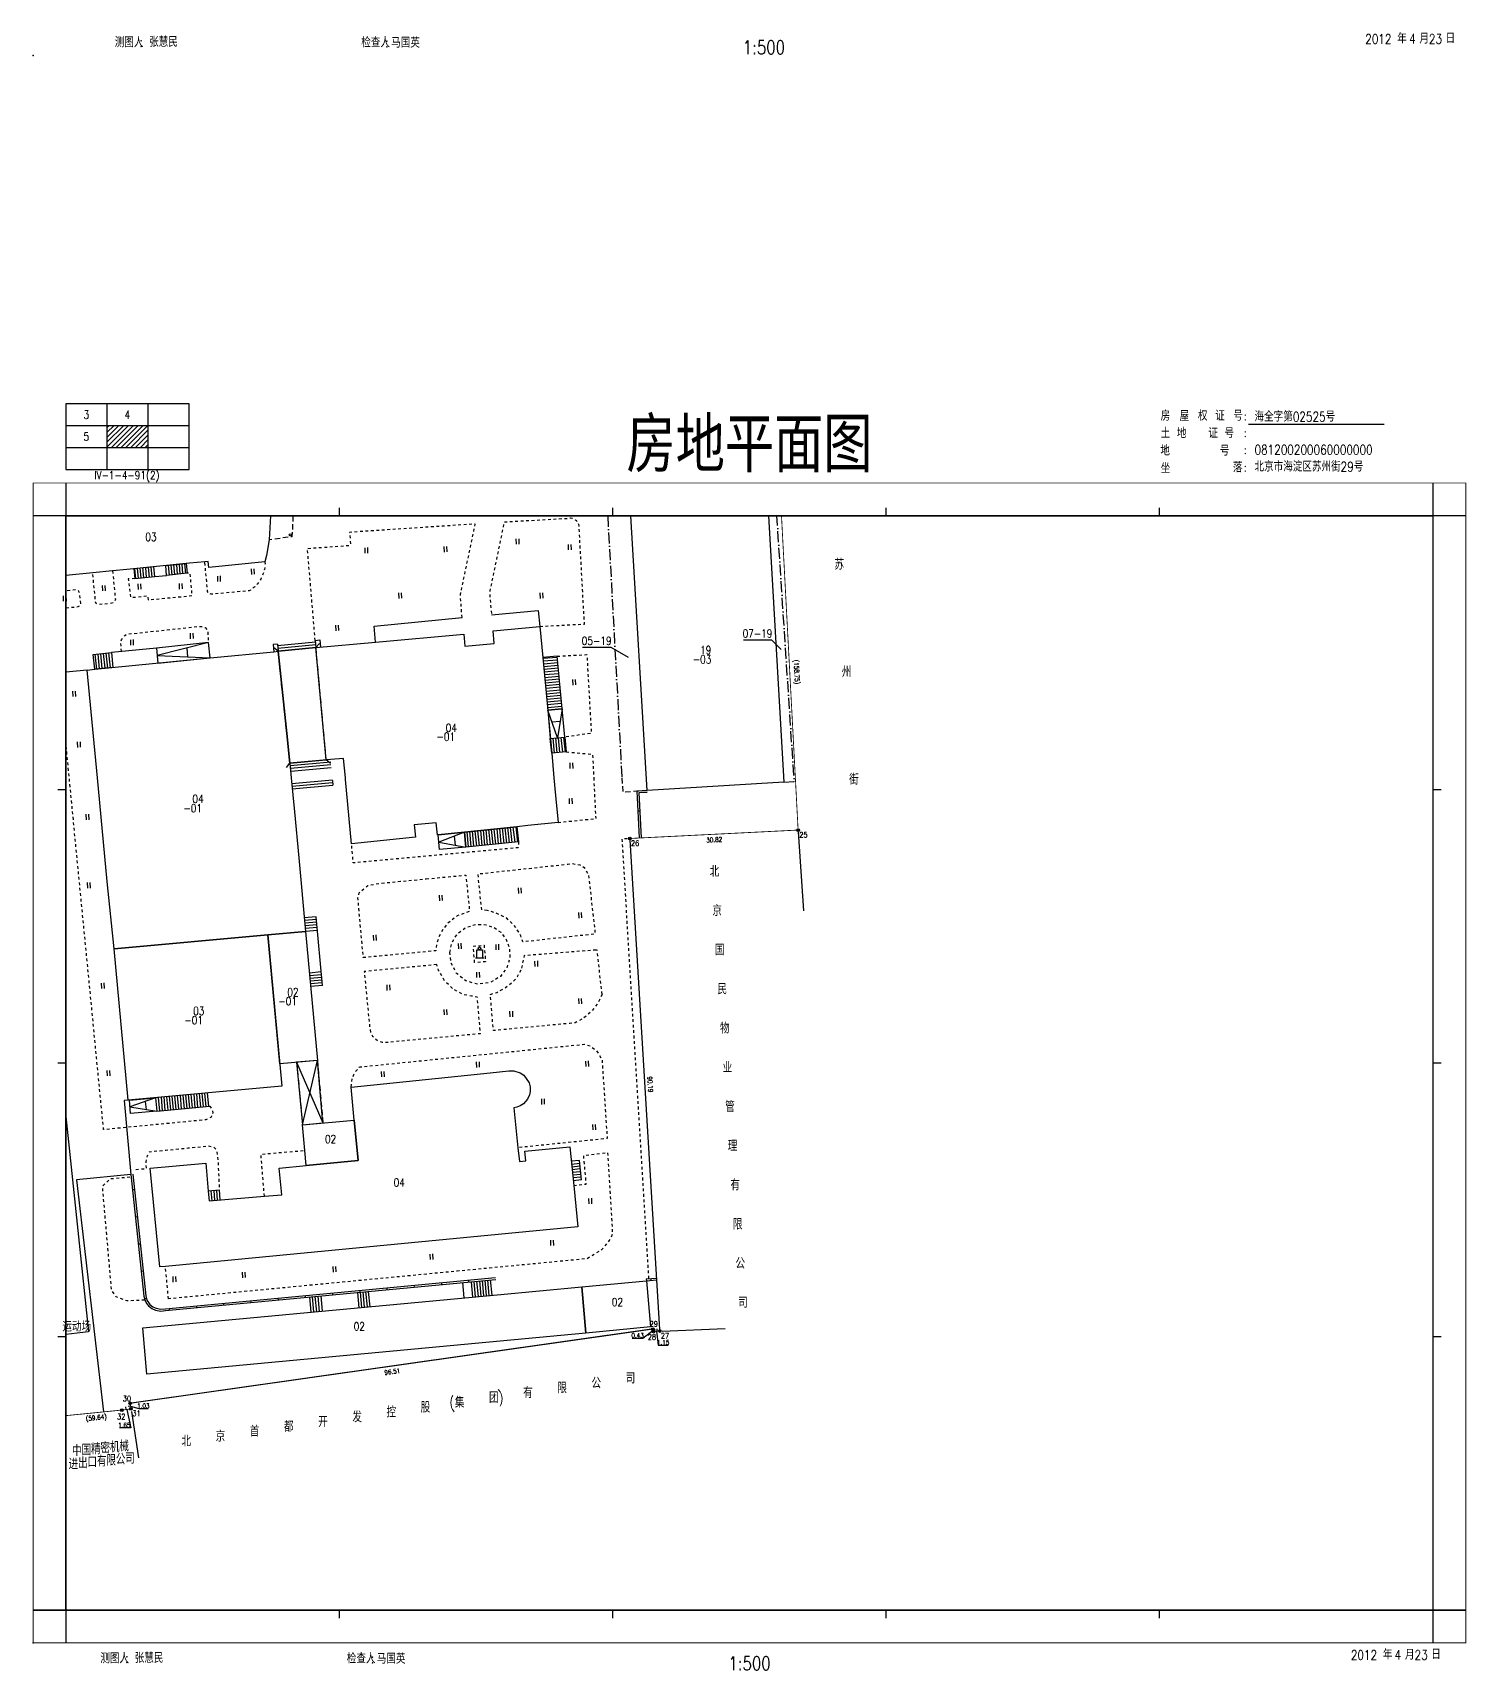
# Model space of a CAD drawing. Extents: x -9390 to -4743, y 24196 to 25839.
# Drawn here: x -7252 to -6727, y 24214 to 24812 of the extents above; entities that cross this region are included whole.
import ezdxf
from ezdxf.enums import TextEntityAlignment as Align

# ---------------------------------------------------------------- set-up
doc = ezdxf.new("R2010")
doc.units = 0
doc.header["$MEASUREMENT"] = 0
for name, pattern in [('X5', [3, 2, -1]), ('X6', [2, 1, -1]), ('X87', [7, 5, -2]), ('X94', [6, 4, -1, 0, -1])]:
    doc.linetypes.add(name, pattern=pattern)
doc.layers.get('0').update_dxf_attribs({"linetype": 'CONTINUOUS'})
for name, color, linetype in [('BOUND', 7, 'CONTINUOUS'), ('DLDW', 14, 'CONTINUOUS'), ('DLSS', 5, 'CONTINUOUS'), ('JMD', 6, 'CONTINUOUS'), ('JZD', 1, 'CONTINUOUS'), ('TK', 7, 'CONTINUOUS'), ('YZH', 2, 'CONTINUOUS'), ('ZBTZ', 5, 'CONTINUOUS'), ('飘楼', 20, 'CONTINUOUS')]:
    doc.layers.add(name, color=color, linetype=linetype)
doc.styles.add('1', font='romand.shx', dxfattribs={"width": 0.8, "bigfont": 'hzfs.shx'})
doc.styles.add('HZ', font='rs', dxfattribs={"width": 0.8, "bigfont": 'hztxt'})
doc.styles.add('KHZ', font='rd.shx', dxfattribs={"width": 0.8, "bigfont": 'khz.shx'})
doc.linetypes.add('X19', pattern='A,4.5,[145,symbolx.shx,S=1,R=0,X=0,Y=1],4.5,-0.5,[146,symbolx.shx,S=1,R=0,X=0,Y=0],-0.5', length=10)
doc.linetypes.add('X23', pattern='A,8,-1,[148,symbolx.shx,S=1,R=0,X=0,Y=0],-1', length=10)
doc.linetypes.add('X72', pattern='A,5,[150,symbolx.shx,S=1,R=0,X=0,Y=0],5', length=10)
doc.linetypes.add('X73', pattern='A,5,[150,symbolx.shx,S=1,R=0,X=0,Y=0.5],5', length=10)

# ---------------------------------------------------------------- blocks, each defined once
blk = doc.blocks.new('GC520')
for p, q in [((-0.56, -1), (-0.56, 1)), ((0.44, -1), (0.44, 1))]:
    blk.add_line(p, q)
blk = doc.blocks.new('GC107')
for p, q in [((-1.5, 0), (1.5, 0)), ((-1, 3), (1, 3)), ((-1, 0), (-1, 3)), ((1, 3), (1, 0))]:
    blk.add_line(p, q)
blk.add_circle((0, 3.5), 0.5)
blk = doc.blocks.new('A$C66C8112C')
at = {"linetype": 'CONTINUOUS'}
for p, q in [((12.15, 424.15), (12.15, 0.15)), ((12.15, 424.15), (12.15, 0.15)), ((512.15, 0.15), (512.15, 424.15)), ((512.15, 0.15), (512.15, 424.15)), ((524.15, 412.15), (0.15, 412.15)), ((524.15, 412.15), (0.15, 412.15)), ((524.15, 12.15), (0.15, 12.15)), ((0.15, 12.15), (524.15, 12.15)), ((0.15, 12.15), (524.15, 12.15))]:
    blk.add_line(p, q, dxfattribs=at)
at = {"linetype": 'CONTINUOUS', "const_width": 0.3, "flags": 128}
blk.add_lwpolyline([(0.15, 0.15), (524.15, 0.15), (524.15, 424.15), (0.15, 424.15)], close=True, dxfattribs=at)
at = {"linetype": 'CONTINUOUS', "flags": 128}
for points in [[(112.15, 412.15), (112.15, 415.15)], [(212.15, 412.15), (212.15, 415.15)], [(312.15, 412.15), (312.15, 415.15)], [(412.15, 412.15), (412.15, 415.15)], [(9.15, 312.15), (12.15, 312.15)], [(512.15, 312.15), (515.15, 312.15)], [(9.15, 212.15), (12.15, 212.15)], [(512.15, 212.15), (515.15, 212.15)], [(9.15, 112.15), (12.15, 112.15)], [(512.15, 112.15), (515.15, 112.15)], [(112.15, 9.15), (112.15, 12.15)], [(212.15, 9.15), (212.15, 12.15)], [(312.15, 9.15), (312.15, 12.15)], [(412.15, 9.15), (412.15, 12.15)]]:
    blk.add_lwpolyline(points, dxfattribs=at)

msp = doc.modelspace()

# ---------------------------------------------------------------- linework, layer by layer
at = {"linetype": 'CONTINUOUS', "flags": 128}
for points in [[(-7024.73, 24337.8), (-7023.81, 24338.05)], [(-7023.4, 24338.32), (-7023.34, 24337.47)], [(-7217.43, 24308.77), (-7217.54, 24309.74)], [(-7215.87, 24310.03), (-7216.68, 24309.93)]]:
    msp.add_lwpolyline(points, dxfattribs=at)
at = {"layer": 'BOUND', "linetype": 'CONTINUOUS', "flags": 128}
for points in [[(-7214.32, 24612.6), (-7206.98, 24613.33), (-7207.33, 24616.88), (-7214.67, 24616.15)], [(-7195.19, 24614.5), (-7202.64, 24613.76), (-7202.99, 24617.31), (-7195.49, 24618.05)], [(-7229.47, 24584.83), (-7222.86, 24585.5), (-7222.33, 24580.08), (-7228.89, 24579.43)], [(-7144.27, 24546.27), (-7148.04, 24587.34), (-7161.86, 24586), (-7157.54, 24545.05)], [(-7065.06, 24583.7), (-7063.28, 24564.5), (-7058, 24564.99), (-7059.78, 24584.16)], [(-7056.49, 24549.21), (-7061.82, 24548.71), (-7062.32, 24554.13), (-7057.04, 24554.61)], [(-7073.91, 24516.31), (-7093.24, 24514.42), (-7093.75, 24519.88), (-7074.52, 24521.87)], [(-7155.11, 24435.74), (-7152.92, 24412.9), (-7145.51, 24413.56), (-7147.51, 24436.45)]]:
    msp.add_lwpolyline(points, close=True, dxfattribs=at)
at = {"layer": 'DLDW', "linetype": 'CONTINUOUS'}
for p, q in [((-7097.47, 24518.42), (-7097.17, 24515.14)), ((-7210.49, 24421.45), (-7210.17, 24418.48))]:
    msp.add_line(p, q, dxfattribs=at)
at = {"layer": 'DLDW', "linetype": 'CONTINUOUS', "flags": 128}
for points in [[(-7186.79, 24583.56), (-7187.35, 24589.18), (-7206.35, 24587.18), (-7205.81, 24581.69)], [(-7062.32, 24554.13), (-7057.04, 24554.61), (-7058, 24564.99), (-7063.28, 24564.5)], [(-7093.75, 24519.88), (-7093.24, 24514.42), (-7102.83, 24513.55), (-7103.29, 24518.9)], [(-7206.77, 24422.79), (-7206.24, 24417.84), (-7215.83, 24416.97), (-7216.29, 24421.92)]]:
    msp.add_lwpolyline(points, close=True, dxfattribs=at)
for points in [[(-7187.35, 24589.18), (-7206.08, 24584.44), (-7186.79, 24583.56)], [(-7195.25, 24587.18), (-7194.97, 24583.93)], [(-7058, 24564.99), (-7059.68, 24554.37), (-7063.28, 24564.5)], [(-7061.77, 24560.27), (-7058.72, 24560.45)], [(-7093.75, 24519.88), (-7103.06, 24516.22), (-7093.24, 24514.42)], [(-7206.77, 24422.79), (-7216.06, 24419.45), (-7206.24, 24417.84)], [(-7239.47, 24415.97), (-7231.22, 24337.18), (-7239.47, 24336.29)]]:
    msp.add_lwpolyline(points, dxfattribs=at)
at = {"layer": 'DLSS', "linetype": 'X6', "flags": 128}
for points in [[(-7066.11, 24595.1), (-7049.84, 24595.97), (-7051.79, 24631.37), (-7051.79, 24631.38), (-7051.83, 24631.88), (-7051.94, 24632.36), (-7052.13, 24632.83), (-7052.39, 24633.26), (-7052.7, 24633.64), (-7053.08, 24633.97), (-7053.5, 24634.24), (-7053.96, 24634.44), (-7054.44, 24634.57), (-7054.94, 24634.62), (-7055.44, 24634.59), (-7055.92, 24634.49), (-7079.24, 24633.18), (-7084.43, 24608.07), (-7084.49, 24606.5), (-7083.83, 24599.38)], [(-7094.62, 24598.36), (-7095.22, 24606.68), (-7095.01, 24607.53), (-7089.77, 24632.53), (-7135.72, 24629.48), (-7135.4, 24624.73)], [(-7148.31, 24589.93), (-7151.16, 24623.6), (-7135.4, 24624.73)], [(-7222.44, 24615.38), (-7221.41, 24605.01), (-7221.73, 24604.29), (-7222.11, 24603.79), (-7222.68, 24603.57), (-7227.32, 24603.04), (-7228, 24603.19), (-7228.45, 24603.51), (-7228.65, 24604.11), (-7229.7, 24614.66)], [(-7166.68, 24618.67), (-7166.68, 24618.56), (-7166.67, 24618.06), (-7166.69, 24617.56), (-7166.73, 24617.06), (-7166.79, 24616.56), (-7166.87, 24616.07), (-7166.98, 24615.58), (-7167.1, 24615.1), (-7167.24, 24614.62), (-7167.41, 24614.15), (-7167.59, 24613.68), (-7167.8, 24613.23), (-7168.02, 24612.78), (-7168.26, 24612.34), (-7168.52, 24611.91), (-7168.8, 24611.5), (-7169.09, 24611.1), (-7169.41, 24610.71), (-7169.74, 24610.33), (-7170.08, 24609.97), (-7170.44, 24609.62), (-7170.82, 24609.29), (-7171.2, 24608.97), (-7171.6, 24608.67), (-7172.02, 24608.39), (-7172.44, 24608.13), (-7186.31, 24606.86), (-7187.38, 24607.15), (-7187.65, 24607.88), (-7188.72, 24618.72)], [(-7214.32, 24612.6), (-7216.68, 24612.43), (-7215.8, 24605.67), (-7209.54, 24606.27), (-7209.4, 24604.81), (-7193.29, 24606.36), (-7194.09, 24614.6), (-7195.19, 24614.5)], [(-7239.47, 24601.88), (-7235.06, 24602.33), (-7234.3, 24602.71), (-7234.08, 24603.44), (-7234.43, 24607.15), (-7234.91, 24608.09), (-7235.72, 24608.46), (-7239.47, 24608.08)], [(-7095.22, 24606.68), (-7095.01, 24607.53)], [(-7219.12, 24585.88), (-7219.46, 24589.26), (-7219.14, 24590.2), (-7218.61, 24591.05), (-7217.91, 24591.76), (-7217.13, 24592.27), (-7190.5, 24595.12), (-7189.51, 24595.08), (-7188.61, 24594.66), (-7187.94, 24593.92), (-7187.6, 24592.99), (-7187.58, 24592.79), (-7187.35, 24589.18)], [(-7059.78, 24584.16), (-7048.96, 24584.81), (-7047.33, 24556.05), (-7057.04, 24554.61)], [(-7186.91, 24419.73), (-7185.95, 24418.42), (-7185.81, 24417.13), (-7186.4, 24415.75), (-7188.33, 24414.71), (-7225.71, 24411.13), (-7226.91, 24423.41), (-7228.28, 24437.44), (-7229.73, 24452.31), (-7231.29, 24468.26), (-7232.92, 24484.98), (-7234.58, 24501.97), (-7236.07, 24517.17), (-7237.7, 24533.95), (-7238.27, 24539.71), (-7239.47, 24552.12)], [(-7056.49, 24549.21), (-7046.87, 24548.34), (-7046.45, 24539.71)], [(-7046.45, 24539.71), (-7045.73, 24524.85)], [(-7059.48, 24523.43), (-7045.73, 24524.85)], [(-7073.91, 24516.31), (-7074.06, 24514.2), (-7106.75, 24511.19), (-7134.41, 24508.63), (-7135.03, 24515.61)], [(-7026.28, 24356.66), (-7026.59, 24361.79), (-7027.11, 24370.33), (-7027.66, 24379.46), (-7028.25, 24389.16), (-7028.86, 24399.17), (-7029.49, 24409.51), (-7030.13, 24420.1), (-7030.8, 24431.22), (-7031.5, 24442.72), (-7032.18, 24453.96), (-7032.74, 24463.13), (-7033.22, 24470.98), (-7033.63, 24477.83), (-7034, 24483.78), (-7034.4, 24490.41), (-7034.84, 24497.73), (-7035.31, 24505.48), (-7035.82, 24513.91), (-7036.04, 24517.51), (-7033.97, 24517.63)], [(-7085.45, 24491.28), (-7087.41, 24491.4), (-7088.76, 24504.63), (-7065.47, 24507.16), (-7055.87, 24508.19), (-7054.21, 24508.38), (-7051.54, 24507.99), (-7049.91, 24506.93), (-7048.51, 24504.7), (-7048.01, 24501.13), (-7047.31, 24494.88), (-7045.93, 24482.64), (-7072.4, 24479.75), (-7073.13, 24481.92), (-7073.83, 24483.35), (-7075.71, 24486.05), (-7078.26, 24488.41), (-7082.36, 24490.37), (-7085.45, 24491.28)], [(-7107.7, 24502.8), (-7093.21, 24504.18), (-7091.87, 24490.95), (-7094.29, 24490.03), (-7096.43, 24489.23), (-7099.89, 24486.53), (-7101.69, 24484.28), (-7103.17, 24481.43), (-7103.86, 24479.15), (-7104.22, 24476.51), (-7130.73, 24474.01), (-7132.14, 24489.47), (-7132.41, 24492.52), (-7132.67, 24495.89), (-7132.22, 24497.73), (-7129.07, 24500.39), (-7124.35, 24501.22), (-7117.06, 24501.91), (-7107.7, 24502.8)], [(-7099.08, 24475.92), (-7098.4, 24479.11), (-7097.38, 24481.17), (-7095.92, 24483.01), (-7093.15, 24485.05), (-7089.58, 24486.18), (-7085.8, 24486.05), (-7082.86, 24484.98), (-7080.48, 24483.26), (-7078.43, 24480.6), (-7077.23, 24477.27), (-7077.15, 24473.76), (-7078.27, 24470.23), (-7080.58, 24467.17), (-7084.21, 24464.94), (-7088.9, 24464.27), (-7093.21, 24465.51), (-7096.58, 24468.25), (-7098.62, 24472.05), (-7099.08, 24475.92)], [(-7090, 24472.17), (-7090.52, 24478.22), (-7086.54, 24478.54), (-7086.03, 24472.49), (-7090, 24472.17)], [(-7103.87, 24471.44), (-7130.38, 24468.94), (-7129.38, 24458.7), (-7128.73, 24452.06), (-7128.38, 24448.39), (-7127.98, 24446.41), (-7127.38, 24445.32), (-7125.34, 24443.62), (-7123.83, 24443.13), (-7122.49, 24443.08), (-7118.69, 24443.44), (-7087.89, 24446.31), (-7089.03, 24459.56), (-7091.16, 24459.95), (-7094.05, 24460.47), (-7097.76, 24462.42), (-7100.76, 24465.21), (-7103.21, 24469.35), (-7103.87, 24471.44)], [(-7072.77, 24470.12), (-7071.71, 24474.85), (-7045.26, 24476.94)], [(-7043.35, 24460.58), (-7045.26, 24476.94)], [(-7043.35, 24460.58), (-7045.16, 24456.96), (-7047.08, 24454.49), (-7050.43, 24451.67), (-7053.27, 24450.15), (-7055.18, 24449.97), (-7062.04, 24449.33), (-7070.43, 24448.54), (-7083.13, 24447.35), (-7084.28, 24460.59), (-7081.88, 24461.26), (-7079.12, 24462.76), (-7076.03, 24465.06), (-7074.35, 24467.12), (-7072.77, 24470.12)], [(-7135.13, 24426.7), (-7134.8, 24429.72), (-7134.17, 24431.32), (-7133.44, 24432.52), (-7132.06, 24434.04), (-7114.23, 24435.85), (-7092.63, 24438.03), (-7068.76, 24440.44), (-7049.7, 24442.37), (-7047.64, 24441.65), (-7045.51, 24440.13), (-7043.41, 24436.71), (-7043.06, 24431.41), (-7041.53, 24407.86), (-7074.15, 24404.53)], [(-7213.89, 24396.6), (-7210.05, 24396.91), (-7210.19, 24399.34), (-7209.7, 24401.58), (-7208.94, 24403.06), (-7202.97, 24403.64), (-7194.77, 24404.43), (-7187.3, 24405.16), (-7185.38, 24404.69), (-7184.38, 24403.63), (-7183.9, 24400.04), (-7183.37, 24389.07)], [(-7053.75, 24390.69), (-7049.16, 24391.21), (-7050.12, 24401.66), (-7041.38, 24402.76), (-7040.6, 24389.8), (-7040.07, 24380.97), (-7039.59, 24372.85), (-7040.89, 24370.48), (-7043.44, 24367.28), (-7046.94, 24365.11), (-7048.82, 24363.95), (-7070.43, 24361.87), (-7096.35, 24359.39), (-7126.6, 24356.49), (-7201.96, 24349.27)], [(-7166.88, 24386.76), (-7168.16, 24402.15), (-7152.11, 24403.54)], [(-7210.7, 24348.8), (-7217.18, 24348.54), (-7221.11, 24350), (-7222.78, 24352.44), (-7223.69, 24362.89), (-7226.11, 24390.56), (-7223.19, 24393.21), (-7215.88, 24393.89)], [(-7201.96, 24349.27), (-7203.11, 24361.15)]]:
    msp.add_lwpolyline(points, dxfattribs=at)
at = {"layer": 'JMD', "linetype": 'CONTINUOUS'}
for points in [[(-7164.69, 24635.5), (-7165.13, 24626.72), (-7166.13, 24621.05), (-7166.68, 24618.67), (-7187.24, 24616.63), (-7187.46, 24618.84), (-7188.72, 24618.72), (-7194.34, 24618.16), (-7217.16, 24615.91), (-7222.44, 24615.38), (-7229.7, 24614.66), (-7239.47, 24613.7)], [(-6982.48, 24635.5), (-6976.9, 24538.1), (-7026.93, 24535.1), (-7032.9, 24635.5)]]:
    msp.add_lwpolyline(points, dxfattribs=at)
for points in [[(-7060.99, 24539.71), (-7060.39, 24533.26), (-7059.48, 24523.43), (-7070.56, 24522.28), (-7074.52, 24521.87), (-7103.29, 24518.9), (-7103.61, 24518.86), (-7104.07, 24523.32), (-7112.06, 24522.5), (-7111.6, 24518.04), (-7135.03, 24515.61), (-7137.2, 24539.11), (-7137.26, 24539.71), (-7137.91, 24546.85), (-7142.73, 24546.41), (-7157.54, 24545.05), (-7158.68, 24555.91), (-7161.86, 24586), (-7148.04, 24587.34), (-7126.23, 24589.35), (-7093.99, 24592.31), (-7093.58, 24587.87), (-7082.83, 24588.86), (-7083.25, 24593.42), (-7066.11, 24595.1), (-7065.06, 24583.7), (-7061.82, 24548.71)], [(-7157.11, 24539.71), (-7155.9, 24527.36), (-7154.35, 24510.49), (-7151.86, 24483.56), (-7165.58, 24482.29), (-7221.79, 24477.17), (-7224.37, 24501.88), (-7227.98, 24539.71), (-7231.73, 24579.15), (-7228.95, 24579.43), (-7186.79, 24583.56), (-7163.46, 24585.84), (-7161.86, 24586), (-7158.68, 24555.91), (-7157.54, 24545.05), (-7157.63, 24545.04)], [(-7165.58, 24482.29), (-7151.86, 24483.56), (-7147.51, 24436.45), (-7161.29, 24435.16)], [(-7221.79, 24477.17), (-7165.58, 24482.29), (-7160.55, 24427), (-7216.76, 24421.88)], [(-7208.71, 24397.04), (-7188.32, 24398.88), (-7187.43, 24388.66), (-7187.12, 24385.08), (-7166.88, 24386.76), (-7160.57, 24387.29), (-7161.47, 24397.02), (-7151.63, 24397.98), (-7132.63, 24399.84), (-7134.01, 24414.59), (-7135.13, 24426.7), (-7084.33, 24431.88), (-7077.53, 24432.58), (-7075.61, 24432.61), (-7073.3, 24431.91), (-7072.01, 24431.05), (-7070.04, 24428.25), (-7069.67, 24426.76), (-7069.65, 24425.11), (-7069.91, 24423.86), (-7070.61, 24422.3), (-7072.1, 24420.6), (-7073.31, 24419.81), (-7074.57, 24419.32), (-7075.64, 24419.05), (-7074.15, 24404.53), (-7073.64, 24399.51), (-7071.32, 24399.73), (-7071.65, 24403.32), (-7055.16, 24404.88), (-7053.75, 24390.69), (-7052.26, 24375.66), (-7203.11, 24361.15), (-7205.13, 24360.96)], [(-7152.92, 24412.9), (-7134.01, 24414.59), (-7132.63, 24399.84), (-7151.63, 24397.98), (-7152.11, 24403.54)], [(-7211.35, 24338.63), (-7081.79, 24350.74), (-7050.81, 24353.63), (-7049.35, 24336.74), (-7209.89, 24321.74)], [(-7050.81, 24353.63), (-7027.18, 24355.9), (-7025.72, 24339.01), (-7049.35, 24336.74)]]:
    msp.add_lwpolyline(points, close=True, dxfattribs=at)
at = {"layer": 'JZD', "linetype": 'X87', "const_width": 0.3, "flags": 128}
for points in [[(-6977.77, 24635.5), (-6971.72, 24521.14)], [(-6977.77, 24635.5), (-6971.72, 24521.14)], [(-6972.19, 24520.62), (-7032.76, 24517.59)], [(-7219.49, 24308.57), (-7239.47, 24306.58)]]:
    msp.add_lwpolyline(points, dxfattribs=at)
at = {"layer": 'JZD', "linetype": 'CONTINUOUS', "flags": 128}
for points in [[(-7050.55, 24587.52), (-7040.23, 24587.52), (-7033.81, 24583.85)], [(-6991.7, 24590.23), (-6981.4, 24590.23), (-6977.85, 24586.68)], [(-6971.65, 24519.98), (-6969.68, 24491.11)], [(-7033.23, 24517.06), (-7022.34, 24338.01)], [(-7032.38, 24334.87), (-7028.49, 24334.87), (-7024.73, 24337.81)], [(-7023.46, 24337.43), (-7022.92, 24332.32), (-7019.24, 24332.32)], [(-7021.45, 24337.51), (-6998.34, 24338.48)], [(-7215.86, 24310.02), (-7212.79, 24309.14), (-7209.37, 24309.14)], [(-7217.2, 24308.82), (-7215.71, 24302.09), (-7219.93, 24302.09)], [(-7215.52, 24308.14), (-7212.92, 24291.15)]]:
    msp.add_lwpolyline(points, dxfattribs=at)
at = {"layer": 'JZD', "linetype": 'X73', "const_width": 0.3, "flags": 128}
msp.add_lwpolyline([(-7033.23, 24517.06), (-7022.34, 24338.01)], dxfattribs=at)
at = {"layer": 'JZD', "linetype": 'CONTINUOUS', "const_width": 0.3, "flags": 128}
for points in [[(-7033.23, 24517.06), (-7022.34, 24338.01)], [(-7025.34, 24338.13), (-7215.46, 24311.15)], [(-7024.74, 24337.86), (-7024.7, 24337.72)], [(-7022.81, 24337.48), (-7024.1, 24337.41)], [(-7215.9, 24310.58), (-7215.78, 24309.52)], [(-7216.22, 24308.96), (-7218.5, 24308.68)]]:
    msp.add_lwpolyline(points, dxfattribs=at)
at = {"layer": 'JZD', "linetype": 'X73', "flags": 128}
msp.add_lwpolyline([(-7033.23, 24517.06), (-7022.34, 24338.01)], dxfattribs=at)
at = {"layer": 'JZD', "linetype": 'X72', "flags": 128}
msp.add_lwpolyline([(-7025.34, 24338.13), (-7215.46, 24311.15)], dxfattribs=at)
at = {"layer": 'JZD', "linetype": 'CONTINUOUS'}
for centre, radius in [((-6971.69, 24520.64), 0.5), ((-6971.69, 24520.64), 0.5), ((-6971.69, 24520.64), 0.5), ((-6971.69, 24520.64), 0.5), ((-6971.69, 24520.64), 0.5), ((-6971.69, 24520.64), 0.4), ((-6971.69, 24520.64), 0.4), ((-6971.69, 24520.64), 0.4), ((-7033.26, 24517.56), 0.5), ((-7033.26, 24517.56), 0.5), ((-7033.26, 24517.56), 0.5), ((-7033.26, 24517.56), 0.5), ((-7033.26, 24517.56), 0.5), ((-7033.26, 24517.56), 0.5), ((-7033.26, 24517.56), 0.5), ((-7033.26, 24517.56), 0.5), ((-7033.26, 24517.56), 0.5), ((-7024.84, 24338.2), 0.5), ((-7024.84, 24338.2), 0.5), ((-7024.84, 24338.2), 0.5), ((-7024.84, 24338.2), 0.5), ((-7024.84, 24338.2), 0.5), ((-7024.84, 24338.2), 0.5), ((-7024.84, 24338.2), 0.5), ((-7024.6, 24337.38), 0.5), ((-7024.6, 24337.38), 0.5), ((-7024.6, 24337.38), 0.5), ((-7024.6, 24337.38), 0.5), ((-7024.6, 24337.38), 0.5), ((-7024.6, 24337.38), 0.5), ((-7024.6, 24337.38), 0.5), ((-7022.31, 24337.51), 0.5), ((-7022.31, 24337.51), 0.5), ((-7022.31, 24337.51), 0.5), ((-7022.31, 24337.51), 0.5), ((-7022.31, 24337.51), 0.5), ((-7022.31, 24337.51), 0.5), ((-7022.31, 24337.51), 0.5), ((-7022.31, 24337.51), 0.5), ((-7022.31, 24337.51), 0.5), ((-7022.31, 24337.51), 0.5), ((-7022.31, 24337.51), 0.5), ((-7215.95, 24311.08), 0.5), ((-7215.95, 24311.08), 0.5), ((-7215.95, 24311.08), 0.5), ((-7215.95, 24311.08), 0.5), ((-7215.95, 24311.08), 0.5), ((-7215.95, 24311.08), 0.5), ((-7215.95, 24311.08), 0.5), ((-7219, 24308.62), 0.5), ((-7219, 24308.62), 0.5), ((-7219, 24308.62), 0.5), ((-7219, 24308.62), 0.5), ((-7219, 24308.62), 0.5), ((-7219, 24308.62), 0.5), ((-7219, 24308.62), 0.5), ((-7219, 24308.62), 0.5), ((-7219, 24308.62), 0.5), ((-7219, 24308.62), 0.5), ((-7219, 24308.62), 0.5), ((-7215.72, 24309.02), 0.5), ((-7215.72, 24309.02), 0.5), ((-7215.72, 24309.02), 0.5), ((-7215.72, 24309.02), 0.5), ((-7215.72, 24309.02), 0.5), ((-7215.72, 24309.02), 0.5), ((-7215.72, 24309.02), 0.5)]:
    msp.add_circle(centre, radius, dxfattribs=at)
for p in [(-6971.69, 24520.64), (-6971.69, 24520.64), (-6971.69, 24520.64), (-7033.26, 24517.56), (-7033.26, 24517.56), (-7024.84, 24338.2), (-7024.84, 24338.2), (-7024.84, 24338.2), (-7024.84, 24338.2), (-7024.84, 24338.2), (-7024.84, 24338.2), (-7024.84, 24338.2), (-7024.84, 24338.2), (-7024.84, 24338.2), (-7024.84, 24338.2), (-7024.84, 24338.2), (-7024.84, 24338.2), (-7024.6, 24337.38), (-7024.6, 24337.38), (-7024.6, 24337.38), (-7024.6, 24337.38), (-7024.6, 24337.38), (-7024.6, 24337.38), (-7024.6, 24337.38), (-7024.6, 24337.38), (-7024.6, 24337.38), (-7024.6, 24337.38), (-7024.6, 24337.38), (-7024.6, 24337.38), (-7022.31, 24337.51), (-7022.31, 24337.51), (-7022.31, 24337.51), (-7022.31, 24337.51), (-7022.31, 24337.51), (-7022.31, 24337.51), (-7022.31, 24337.51), (-7022.31, 24337.51), (-7022.31, 24337.51), (-7022.31, 24337.51), (-7022.31, 24337.51), (-7022.31, 24337.51), (-7022.31, 24337.51), (-7022.31, 24337.51), (-7215.95, 24311.08), (-7215.95, 24311.08), (-7215.95, 24311.08), (-7215.95, 24311.08), (-7215.95, 24311.08), (-7215.95, 24311.08), (-7215.95, 24311.08), (-7215.95, 24311.08), (-7215.95, 24311.08), (-7215.95, 24311.08), (-7215.95, 24311.08), (-7215.95, 24311.08), (-7219, 24308.62), (-7219, 24308.62), (-7219, 24308.62), (-7219, 24308.62), (-7219, 24308.62), (-7219, 24308.62), (-7219, 24308.62), (-7219, 24308.62), (-7219, 24308.62), (-7219, 24308.62), (-7219, 24308.62), (-7219, 24308.62), (-7215.72, 24309.02), (-7215.72, 24309.02), (-7215.72, 24309.02), (-7215.72, 24309.02), (-7215.72, 24309.02), (-7215.72, 24309.02), (-7215.72, 24309.02), (-7215.72, 24309.02), (-7215.72, 24309.02), (-7215.72, 24309.02), (-7215.72, 24309.02), (-7215.72, 24309.02)]:
    msp.add_point(p, dxfattribs=at)
at = {"layer": 'TK', "linetype": 'CONTINUOUS'}
for p, q in [((-7224.47, 24676.5), (-7224.47, 24652.5)), ((-7209.47, 24676.5), (-7209.47, 24652.5)), ((-6806.99, 24669), (-6757.35, 24669)), ((-7239.47, 24668.5), (-7194.47, 24668.5)), ((-7224.47, 24660.62), (-7216.6, 24668.5)), ((-7224.47, 24662.39), (-7218.36, 24668.5)), ((-7224.47, 24664.16), (-7220.13, 24668.5)), ((-7224.47, 24665.93), (-7221.9, 24668.5)), ((-7224.47, 24667.7), (-7223.67, 24668.5)), ((-7222.83, 24660.5), (-7214.83, 24668.5)), ((-7221.06, 24660.5), (-7213.06, 24668.5)), ((-7219.29, 24660.5), (-7211.29, 24668.5)), ((-7217.52, 24660.5), (-7209.52, 24668.5)), ((-7215.76, 24660.5), (-7209.47, 24666.79)), ((-7213.99, 24660.5), (-7209.47, 24665.02)), ((-7212.22, 24660.5), (-7209.47, 24663.25)), ((-7239.47, 24660.5), (-7194.47, 24660.5)), ((-7210.45, 24660.5), (-7209.47, 24661.48)), ((-7239.47, 24635.5), (-6739.47, 24635.5)), ((-7239.47, 24235.5), (-7239.47, 24635.5)), ((-6739.47, 24235.5), (-6739.47, 24635.5)), ((-7239.47, 24235.5), (-6739.47, 24235.5))]:
    msp.add_line(p, q, dxfattribs=at)
at = {"layer": 'TK', "linetype": 'CONTINUOUS', "flags": 128}
msp.add_lwpolyline([(-7239.47, 24652.5), (-7194.47, 24652.5), (-7194.47, 24676.5), (-7239.47, 24676.5)], close=True, dxfattribs=at)
at = {"layer": 'TK', "linetype": 'CONTINUOUS'}
for p in [(-7251.46, 24803.76), (-7251.47, 24223.5)]:
    msp.add_point(p, dxfattribs=at)
at = {"layer": 'YZH', "linetype": 'CONTINUOUS'}
for p, q in [((-7213.95, 24612.64), (-7214.29, 24616.19)), ((-7212.95, 24612.74), (-7213.3, 24616.29)), ((-7211.95, 24612.84), (-7212.3, 24616.39)), ((-7210.96, 24612.94), (-7211.31, 24616.48)), ((-7209.96, 24613.03), (-7210.31, 24616.58)), ((-7208.97, 24613.13), (-7209.32, 24616.68)), ((-7207.97, 24613.23), (-7208.32, 24616.78)), ((-7201.65, 24613.86), (-7201.99, 24617.41)), ((-7200.65, 24613.96), (-7200.99, 24617.5)), ((-7199.66, 24614.05), (-7199.99, 24617.6)), ((-7198.66, 24614.15), (-7198.98, 24617.7)), ((-7197.67, 24614.25), (-7197.98, 24617.8)), ((-7196.67, 24614.35), (-7196.98, 24617.9)), ((-7195.68, 24614.45), (-7195.98, 24618)), ((-7226.87, 24585.09), (-7226.31, 24579.69)), ((-7225.87, 24585.2), (-7225.31, 24579.78)), ((-7224.86, 24585.3), (-7224.32, 24579.88)), ((-7223.86, 24585.4), (-7223.32, 24579.98)), ((-7228.87, 24584.89), (-7228.3, 24579.49)), ((-7227.87, 24584.99), (-7227.31, 24579.59)), ((-7065.03, 24583.44), (-7059.75, 24583.91)), ((-7064.94, 24582.45), (-7059.66, 24582.91)), ((-7064.85, 24581.45), (-7059.57, 24581.92)), ((-7064.75, 24580.45), (-7059.47, 24580.92)), ((-7064.66, 24579.45), (-7059.38, 24579.92)), ((-7064.57, 24578.46), (-7059.29, 24578.93)), ((-7064.48, 24577.46), (-7059.2, 24577.93)), ((-7064.39, 24576.46), (-7059.11, 24576.94)), ((-7064.29, 24575.47), (-7059.01, 24575.94)), ((-7064.2, 24574.47), (-7058.92, 24574.95)), ((-7064.11, 24573.47), (-7058.83, 24573.95)), ((-7064.02, 24572.48), (-7058.74, 24572.95)), ((-7063.92, 24571.48), (-7058.65, 24571.96)), ((-7063.83, 24570.48), (-7058.55, 24570.96)), ((-7063.74, 24569.49), (-7058.46, 24569.97)), ((-7063.65, 24568.49), (-7058.37, 24568.97)), ((-7063.55, 24567.49), (-7058.28, 24567.98)), ((-7063.46, 24566.49), (-7058.19, 24566.98)), ((-7063.37, 24565.5), (-7058.09, 24565.98)), ((-7060.81, 24548.81), (-7061.32, 24554.22)), ((-7059.81, 24548.9), (-7060.33, 24554.31)), ((-7058.8, 24548.99), (-7059.33, 24554.4)), ((-7057.8, 24549.08), (-7058.34, 24554.49)), ((-7056.79, 24549.18), (-7057.34, 24554.59)), ((-7092.24, 24514.52), (-7092.76, 24519.99)), ((-7091.24, 24514.62), (-7091.76, 24520.09)), ((-7090.24, 24514.72), (-7090.77, 24520.19)), ((-7089.24, 24514.81), (-7089.77, 24520.29)), ((-7088.24, 24514.91), (-7088.78, 24520.4)), ((-7087.24, 24515.01), (-7087.78, 24520.5)), ((-7086.24, 24515.11), (-7086.79, 24520.6)), ((-7085.24, 24515.21), (-7085.79, 24520.71)), ((-7084.24, 24515.3), (-7084.8, 24520.81)), ((-7083.24, 24515.4), (-7083.8, 24520.91)), ((-7082.24, 24515.5), (-7082.81, 24521.01)), ((-7081.24, 24515.6), (-7081.81, 24521.12)), ((-7080.24, 24515.69), (-7080.82, 24521.22)), ((-7079.24, 24515.79), (-7079.83, 24521.32)), ((-7078.24, 24515.89), (-7078.83, 24521.43)), ((-7077.24, 24515.99), (-7077.84, 24521.53)), ((-7076.24, 24516.08), (-7076.84, 24521.63)), ((-7075.24, 24516.18), (-7075.85, 24521.74)), ((-7074.24, 24516.28), (-7074.85, 24521.84)), ((-7155.11, 24435.74), (-7145.51, 24413.56)), ((-7152.92, 24412.9), (-7147.51, 24436.45))]:
    msp.add_line(p, q, dxfattribs=at)
at = {"layer": 'YZH', "linetype": 'X5'}
for p, q in [((-7161.86, 24586), (-7163.39, 24587.28)), ((-7157.54, 24545.05), (-7161.86, 24586)), ((-7148.04, 24587.34), (-7146.76, 24588.88)), ((-7144.27, 24546.27), (-7148.04, 24587.34)), ((-7158.82, 24543.51), (-7157.54, 24545.05)), ((-7142.73, 24544.99), (-7144.27, 24546.27)), ((-7155.11, 24435.74), (-7152.92, 24412.9)), ((-7147.51, 24436.45), (-7145.51, 24413.56))]:
    msp.add_line(p, q, dxfattribs=at)
at = {"layer": 'YZH', "linetype": 'X5', "flags": 128}
for points in [[(-7156.5, 24635.5), (-7156.53, 24633.4), (-7156.81, 24627.89), (-7165.13, 24626.72)], [(-7036.12, 24539.71), (-7035.84, 24534.61), (-7026.93, 24535.1)]]:
    msp.add_lwpolyline(points, dxfattribs=at)
at = {"layer": 'YZH', "linetype": 'CONTINUOUS', "flags": 128}
for points in [[(-7214.32, 24612.6), (-7206.98, 24613.33), (-7207.33, 24616.88), (-7214.67, 24616.15)], [(-7195.19, 24614.5), (-7202.64, 24613.76), (-7202.99, 24617.31), (-7195.49, 24618.05)], [(-7206.98, 24613.33), (-7202.64, 24613.76)], [(-7229.47, 24584.83), (-7222.86, 24585.5), (-7222.33, 24580.08), (-7228.89, 24579.43)], [(-7206.35, 24587.18), (-7222.86, 24585.5)], [(-7162.16, 24588.66), (-7163.72, 24588.51), (-7163.46, 24585.84)], [(-7162.11, 24588.66), (-7161.86, 24586)], [(-7148.22, 24589.33), (-7148.23, 24589.33), (-7162.05, 24587.99)], [(-7148.13, 24588.34), (-7148.14, 24588.34), (-7161.95, 24586.99)], [(-7148.28, 24590), (-7146.62, 24590.19), (-7146.37, 24587.5)], [(-7148.28, 24590), (-7148.04, 24587.34)], [(-7065.06, 24583.7), (-7063.28, 24564.5), (-7058, 24564.99), (-7059.78, 24584.16)], [(-7056.49, 24549.21), (-7061.82, 24548.71), (-7062.32, 24554.13), (-7057.04, 24554.61)], [(-7142.64, 24545.42), (-7157.45, 24544.08)], [(-7142.55, 24544.43), (-7157.36, 24543.09)], [(-7142.46, 24543.43), (-7157.26, 24542.09)], [(-7142.04, 24538.93), (-7156.85, 24537.56)], [(-7141.93, 24537.91), (-7156.75, 24536.54)], [(-7156.68, 24535.74), (-7141.83, 24537.11)], [(-7142.03, 24538.75), (-7141.83, 24537.11)], [(-7026.93, 24535.1), (-7030.71, 24534.89), (-7029.78, 24517.83)], [(-7026.89, 24534.4), (-7029.98, 24534.23), (-7029.08, 24517.86)], [(-7029.61, 24527.59), (-7030.31, 24527.55)], [(-7073.91, 24516.31), (-7093.24, 24514.42), (-7093.75, 24519.88), (-7074.52, 24521.87)], [(-7147.94, 24488.93), (-7152.32, 24488.52)], [(-7147.85, 24487.99), (-7152.23, 24487.59)], [(-7147.76, 24487), (-7152.14, 24486.59)], [(-7147.67, 24486), (-7152.05, 24485.6)], [(-7147.58, 24485.01), (-7151.96, 24484.6)], [(-7147.48, 24483.97), (-7151.86, 24483.56)], [(-7145.62, 24463.84), (-7147.94, 24488.93)], [(-7146.08, 24468.76), (-7150.46, 24468.36)], [(-7145.99, 24467.77), (-7150.37, 24467.36)], [(-7145.89, 24466.77), (-7150.28, 24466.37)], [(-7145.8, 24465.78), (-7150.18, 24465.37)], [(-7145.71, 24464.78), (-7150.09, 24464.38)], [(-7145.62, 24463.84), (-7150, 24463.43)], [(-7199.73, 24423.46), (-7199.27, 24418.49)], [(-7198.74, 24423.55), (-7198.28, 24418.58)], [(-7197.74, 24423.65), (-7197.28, 24418.68)], [(-7196.75, 24423.74), (-7196.29, 24418.77)], [(-7195.75, 24423.83), (-7195.29, 24418.86)], [(-7194.76, 24423.93), (-7194.29, 24418.95)], [(-7193.76, 24424.02), (-7193.3, 24419.05)], [(-7192.76, 24424.11), (-7192.3, 24419.14)], [(-7191.77, 24424.2), (-7191.31, 24419.23)], [(-7190.77, 24424.3), (-7190.31, 24419.32)], [(-7189.78, 24424.39), (-7189.32, 24419.42)], [(-7188.78, 24424.48), (-7188.32, 24419.51)], [(-7187.79, 24424.57), (-7187.32, 24419.6)], [(-7206.24, 24417.84), (-7186.91, 24419.73)], [(-7205.71, 24422.91), (-7205.25, 24417.94)], [(-7204.71, 24423), (-7204.25, 24418.03)], [(-7203.72, 24423.09), (-7203.25, 24418.12)], [(-7202.72, 24423.18), (-7202.26, 24418.21)], [(-7201.73, 24423.28), (-7201.26, 24418.31)], [(-7200.73, 24423.37), (-7200.27, 24418.4)], [(-7051.68, 24399.87), (-7054.66, 24399.56)], [(-7050.95, 24392.77), (-7051.68, 24399.87)], [(-7215.69, 24394.78), (-7211, 24350.23), (-7210.5, 24348.57), (-7209.88, 24347.48), (-7209.23, 24346.72), (-7208.06, 24345.78), (-7206.71, 24345.15), (-7204.75, 24344.81), (-7203.05, 24344.97), (-7082.25, 24356.4)], [(-7214.99, 24394.85), (-7210.31, 24350.37), (-7209.85, 24348.84), (-7209.3, 24347.89), (-7208.74, 24347.22), (-7207.69, 24346.38), (-7206.5, 24345.82), (-7204.72, 24345.52), (-7203.11, 24345.67), (-7082.32, 24357.1)], [(-7051.56, 24398.74), (-7054.55, 24398.43)], [(-7051.46, 24397.74), (-7054.44, 24397.43)], [(-7051.36, 24396.75), (-7054.34, 24396.44)], [(-7051.26, 24395.75), (-7054.24, 24395.44)], [(-7051.15, 24394.76), (-7054.14, 24394.45)], [(-7051.05, 24393.76), (-7054.03, 24393.46)], [(-7214.39, 24389.17), (-7215.09, 24389.1)], [(-7187.44, 24388.72), (-7183.44, 24389.07)], [(-7186.44, 24388.81), (-7186.13, 24385.16)], [(-7185.44, 24388.89), (-7185.13, 24385.25)], [(-7184.44, 24388.98), (-7184.13, 24385.33)], [(-7183.44, 24389.07), (-7183.14, 24385.41)], [(-7050.95, 24392.77), (-7053.93, 24392.46)], [(-7213.35, 24379.23), (-7214.04, 24379.16)], [(-7212.3, 24369.28), (-7213, 24369.21)], [(-7211.26, 24359.34), (-7211.95, 24359.27)], [(-7132.23, 24346.02), (-7132.76, 24351.62)], [(-7132.1, 24352.39), (-7132.03, 24351.69)], [(-7131.23, 24346.11), (-7131.76, 24351.72)], [(-7130.24, 24346.21), (-7130.77, 24351.81)], [(-7129.24, 24346.3), (-7129.77, 24351.91)], [(-7128.25, 24346.39), (-7128.78, 24352)], [(-7122.14, 24353.33), (-7122.08, 24352.63)], [(-7112.19, 24354.27), (-7112.12, 24353.58)], [(-7102.23, 24355.22), (-7102.16, 24354.52)], [(-7093.84, 24349.61), (-7094.37, 24355.26)], [(-7092.27, 24356.16), (-7092.21, 24355.46)], [(-7091.27, 24355.55), (-7090.74, 24349.9)], [(-7090.27, 24355.64), (-7089.75, 24350.01)], [(-7089.28, 24355.74), (-7088.75, 24350.11)], [(-7088.28, 24355.83), (-7087.76, 24350.22)], [(-7087.29, 24355.93), (-7086.76, 24350.33)], [(-7086.29, 24356.02), (-7085.76, 24350.44)], [(-7085.3, 24356.12), (-7084.77, 24350.54)], [(-7084.3, 24356.21), (-7083.77, 24350.65)], [(-7027.23, 24356.59), (-7023.49, 24356.87)], [(-7027.23, 24356.59), (-7027.18, 24355.9)], [(-7027.18, 24355.9), (-7023.45, 24356.17)], [(-7025.56, 24356.72), (-7025.51, 24356.02)], [(-7210.03, 24349.43), (-7210.7, 24349.23)], [(-7201.78, 24345.79), (-7201.72, 24345.1)], [(-7191.83, 24346.73), (-7191.76, 24346.04)], [(-7181.87, 24347.68), (-7181.81, 24346.98)], [(-7171.92, 24348.62), (-7171.85, 24347.92)], [(-7161.96, 24349.56), (-7161.9, 24348.87)], [(-7152.01, 24350.5), (-7151.94, 24349.81)], [(-7149.75, 24344.38), (-7150.28, 24349.96)], [(-7148.76, 24344.48), (-7149.29, 24350.06)], [(-7147.76, 24344.57), (-7148.29, 24350.15)], [(-7146.77, 24344.66), (-7147.29, 24350.25)], [(-7146.3, 24350.34), (-7145.77, 24344.76)], [(-7142.05, 24351.45), (-7141.99, 24350.75)]]:
    msp.add_lwpolyline(points, dxfattribs=at)
at = {"layer": 'YZH', "linetype": 'X19', "flags": 128}
msp.add_lwpolyline([(-7231.73, 24579.15), (-7239.47, 24578.4)], dxfattribs=at)
at = {"layer": 'YZH', "linetype": 'X23'}
msp.add_lwpolyline([(-7216.76, 24421.88), (-7218.2, 24421.75), (-7215.69, 24394.78), (-7235.61, 24392.77), (-7225.79, 24307.94)], dxfattribs=at)
at = {"layer": 'YZH', "linetype": 'CONTINUOUS'}
msp.add_circle((-7157.42, 24628.56), 0.4, dxfattribs=at)
at = {"layer": 'ZBTZ', "linetype": 'CONTINUOUS', "ltscale": 5, "flags": 128}
for points in [[(-7126.23, 24589.35), (-7126.76, 24595.15), (-7094.62, 24598.36)], [(-7083.83, 24599.38), (-7066.72, 24600.93), (-7066.11, 24595.1)]]:
    msp.add_lwpolyline(points, dxfattribs=at)
at = {"layer": '飘楼', "linetype": 'X94', "flags": 128}
for points in [[(-7041.33, 24635.5), (-7036.12, 24539.71)], [(-6976.9, 24538.1), (-6973.11, 24538.35), (-6973.2, 24539.71), (-6979.46, 24635.5)]]:
    msp.add_lwpolyline(points, dxfattribs=at)

# ---------------------------------------------------------------- block references
at = {"layer": 'DLDW', "linetype": 'CONTINUOUS'}
msp.add_blockref('GC107', (-7088.18, 24473.92), dxfattribs=at)
at = {"layer": 'TK', "linetype": 'CONTINUOUS'}
msp.add_blockref('A$C66C8112C', (-7251.62, 24223.35), dxfattribs=at)
at = {"layer": 'ZBTZ', "linetype": 'CONTINUOUS', "rotation": 2.361091808748585}
for p in [(-7074.17, 24626.14), (-7129.5, 24622.9), (-7100.53, 24623.29), (-7055.11, 24624.05), (-7170.98, 24615.15), (-7225.48, 24609.07), (-7212.43, 24609.66), (-7197.39, 24609.76), (-7183.38, 24612.51), (-7239.8, 24605.33), (-7117.11, 24606.34), (-7065.4, 24606.34), (-7193.35, 24591.63), (-7140.17, 24594.53), (-7215.19, 24589.25), (-7053.47, 24574.66), (-7236.36, 24570.45), (-7234.6, 24551.9), (-7054.49, 24544.19), (-7054.74, 24531.25), (-7231.47, 24525.42), (-7230.96, 24500.44), (-7102.22, 24495.83), (-7073.37, 24498.5), (-7051.31, 24489.52), (-7126.37, 24481.29), (-7095.31, 24478.22), (-7081.58, 24477.87), (-7067.34, 24471.79), (-7088.64, 24467.73), (-7225.86, 24463.74), (-7121.43, 24463.05), (-7100.51, 24454.07), (-7076.48, 24453.41), (-7051.3, 24458.09), (-7088.68, 24434.91), (-7048.7, 24435.22), (-7223.82, 24431.79), (-7123.47, 24431.41), (-7064.88, 24421.38), (-7046.16, 24412.03), (-7047.58, 24385.01), (-7061.57, 24369.75), (-7105.68, 24364.67), (-7174.31, 24358.01), (-7141.15, 24360.07), (-7199.69, 24356.42)]:
    msp.add_blockref('GC520', p, dxfattribs=at)

# ---------------------------------------------------------------- texts
at = {"color": 7, "linetype": 'CONTINUOUS', "style": 'HZ', "width": 0.8}
for s, height, p in [('海全字第02525号', 3.5, (-6804.77, 24670)), ('081200200060000000', 3.5, (-6804.77, 24657.94)), ('IV-1-4-91(2)', 3, (-7229.12, 24648.86)), ('北京市海淀区苏州街29号', 3.5, (-6804.77, 24651.73))]:
    msp.add_text(s, height=height, dxfattribs=at).set_placement(p)
at = {"layer": 'DLDW', "linetype": 'CONTINUOUS', "style": 'HZ', "width": 0.8}
msp.add_text('运动场', height=3.5, dxfattribs=at).set_placement((-7235.52, 24339.35), align=Align.MIDDLE)
at = {"layer": 'JMD', "linetype": 'CONTINUOUS', "style": 'HZ', "width": 0.8}
for s, p in [('03', (-7206.34, 24626.3)), ('-01', (-7097.15, 24553.27)), ('04', (-7096.48, 24556.51)), ('04', (-7189.1, 24530.57)), ('-01', (-7189.69, 24527.13)), ('-01', (-7154.98, 24456.59)), ('02', (-7154.41, 24459.84)), ('03', (-7188.82, 24453.02)), ('-01', (-7189.34, 24449.65)), ('02', (-7140.65, 24406.17)), ('04', (-7115.52, 24390.31)), ('02', (-7035.71, 24346.58)), ('02', (-7130.13, 24337.69))]:
    msp.add_text(s, height=3, dxfattribs=at).set_placement(p, align=Align.RIGHT)
for s, p in [('05-19', (-7050.84, 24588.33)), ('07-19', (-6992.01, 24590.99)), ('19', (-7007.54, 24584.95)), ('-03', (-7010.2, 24581.57))]:
    msp.add_text(s, height=3, dxfattribs=at).set_placement(p)
at = {"layer": 'JZD', "color": 0, "linetype": 'CONTINUOUS', "style": 'HZ', "width": 0.8}
for s, p in [('苏', (-6958.4, 24615.8)), ('州', (-6955.72, 24576.5)), ('街', (-6953.04, 24537.2)), ('北', (-7004.04, 24503.56)), ('京', (-7003.09, 24489.24)), ('国', (-7002.15, 24474.91)), ('民', (-7001.2, 24460.58)), ('物', (-7000.26, 24446.25)), ('业', (-6999.31, 24431.92)), ('管', (-6998.37, 24417.6)), ('理', (-6997.43, 24403.27)), ('有', (-6996.48, 24388.94)), ('限', (-6995.54, 24374.61)), ('公', (-6994.59, 24360.28)), ('司', (-6993.65, 24345.96)), ('司', (-7034.76, 24318.29)), ('有', (-7072.26, 24312.99)), ('限', (-7059.76, 24314.76)), ('公', (-7047.26, 24316.52)), ('控', (-7122.25, 24305.92)), ('股', (-7109.75, 24307.69)), ('集', (-7097.25, 24309.45)), ('团', (-7084.76, 24311.22)), ('都', (-7159.75, 24300.62)), ('开', (-7147.25, 24302.38)), ('发', (-7134.75, 24304.15)), ('械', (-7219.97, 24293.5)), ('北', (-7197.24, 24295.31)), ('京', (-7184.74, 24297.08)), ('首', (-7172.24, 24298.85)), ('中', (-7237.24, 24291.78)), ('出', (-7235.06, 24287.3)), ('国', (-7233.78, 24292.12)), ('精', (-7230.33, 24292.47)), ('有', (-7228.15, 24287.99)), ('密', (-7226.87, 24292.81)), ('限', (-7224.7, 24288.33)), ('机', (-7223.42, 24293.16)), ('公', (-7221.24, 24288.68)), ('司', (-7217.79, 24289.02)), ('进', (-7238.51, 24286.95)), ('口', (-7231.6, 24287.64))]:
    msp.add_text(s, height=4, dxfattribs=at).set_placement(p)
at = {"layer": 'JZD', "color": 7, "linetype": 'CONTINUOUS', "style": 'HZ', "width": 0.8}
for s, rotation, p in [('(158.75)', 273.03088, (-6972.31, 24578.45)), ('30.82', 2.86556, (-7002.38, 24517.1)), ('90.19', 273.47957, (-7025.79, 24427.66)), ('96.51', 8.07906, (-7120.12, 24322.66)), ('(59.64)', 5.70734, (-7228.37, 24305.74))]:
    msp.add_text(s, height=1.7, rotation=rotation, dxfattribs=at).set_placement(p, align=Align.MIDDLE)
at = {"layer": 'JZD', "linetype": 'CONTINUOUS', "style": 'HZ', "width": 0.8}
for s, p in [('25', (-6969.76, 24518.9)), ('26', (-7031.32, 24515.83)), ('29', (-7024.49, 24340.11)), ('28', (-7025.16, 24335.35)), ('27', (-7020.37, 24335.78)), ('30', (-7217.18, 24312.81)), ('32', (-7219.28, 24306.2)), ('31', (-7213.68, 24307.41))]:
    msp.add_text(s, height=2, dxfattribs=at).set_placement(p, align=Align.MIDDLE)
at = {"layer": 'JZD', "color": 7, "linetype": 'CONTINUOUS', "style": 'HZ', "width": 0.8}
for s, p in [('0.43', (-7030.41, 24335.93)), ('1.15', (-7021.06, 24333.37)), ('1.03', (-7211.18, 24310.17)), ('1.65', (-7218.15, 24303.11))]:
    msp.add_text(s, height=1.7, dxfattribs=at).set_placement(p, align=Align.MIDDLE)
at = {"layer": 'JZD', "color": 0, "linetype": 'CONTINUOUS', "style": 'HZ', "width": 0.8}
for s, rotation, p in [(')', 6.88499, (-7081.18, 24311.35)), ('(', 5.04905, (-7099.06, 24309.12))]:
    msp.add_text(s, height=4, rotation=rotation, dxfattribs=at).set_placement(p)
at = {"layer": 'TK', "linetype": 'CONTINUOUS', "width": 0.8}
for s, height, style, p in [('测图人   ', 3.5, 'HZ', (-7221.64, 24806.83)), (':', 3.5, '1', (-7212.56, 24806.94)), ('检查人', 3.5, 'HZ', (-7131.48, 24806.76)), (':', 3.5, '1', (-7122.73, 24806.84)), ('马国英', 3.5, 'HZ', (-7120.53, 24806.68)), ('2012', 3.5, 'HZ', (-6764.29, 24808.08)), ('年', 3.5, 'HZ', (-6752.56, 24808.23)), ('4', 3.5, 'HZ', (-6748.24, 24808.16)), ('月', 3.5, 'HZ', (-6744.46, 24808.17)), ('23', 3.5, 'HZ', (-6740.97, 24808.12)), ('日', 3.5, 'HZ', (-6734.87, 24808.32)), (':', 3, '1', (-6808.66, 24670.45)), (':', 3, '1', (-6808.66, 24664.36)), (':', 3, '1', (-6808.66, 24658.17)), (':', 3, '1', (-6808.66, 24651.68)), ('测图人   ', 3.5, 'HZ', (-7226.91, 24216.07)), ('检查人', 3.5, 'HZ', (-7136.75, 24216)), ('2012', 3.5, 'HZ', (-6769.55, 24217.32)), ('年', 3.5, 'HZ', (-6757.83, 24217.47)), ('4', 3.5, 'HZ', (-6753.51, 24217.4)), ('月', 3.5, 'HZ', (-6749.72, 24217.41)), ('23', 3.5, 'HZ', (-6746.23, 24217.36)), ('日', 3.5, 'HZ', (-6740.13, 24217.56)), (':', 3.5, '1', (-7217.82, 24216.19)), (':', 3.5, '1', (-7127.99, 24216.08)), ('马国英', 3.5, 'HZ', (-7125.79, 24215.92))]:
    msp.add_text(s, height=height, dxfattribs=dict(at, style=style)).set_placement(p)
at = {"layer": 'TK', "linetype": 'CONTINUOUS', "style": 'HZ'}
for s, p in [('张慧民', (-7209.06, 24806.96)), ('房', (-6839.09, 24670.3)), ('屋', (-6832.17, 24670.22)), ('权', (-6825.48, 24670.33)), ('证', (-6819.13, 24670.33)), ('号', (-6812.53, 24670.3)), ('土 地   证 号', (-6839.09, 24663.94)), ('地       号', (-6839.2, 24657.56)), ('坐', (-6839.09, 24651.11)), ('落', (-6812.68, 24651.42)), ('张慧民', (-7214.33, 24216.2))]:
    msp.add_text(s, height=3.5, dxfattribs=at).set_placement(p)
at = {"layer": 'TK', "color": 7, "linetype": 'CONTINUOUS', "style": 'HZ', "width": 0.8}
for p in [(-6984.21, 24806.76), (-6989.47, 24216)]:
    msp.add_text('1:500', height=5, dxfattribs=at).set_placement(p, align=Align.MIDDLE)
at = {"layer": 'TK', "linetype": 'CONTINUOUS'}
for s, height, style, width, p in [('1:500', 5, 'HZ', 0.8, (-6984.21, 24806.76)), ('3', 3, 'HZ', 0.8, (-7232.02, 24672.5)), ('4', 3, 'HZ', 0.8, (-7217.02, 24672.5)), ('房地平面图', 20, 'KHZ', 1.25, (-6989.47, 24662.5)), ('5', 3, 'HZ', 0.8, (-7232.02, 24664.5)), ('1:500', 5, 'HZ', 0.8, (-6989.47, 24216))]:
    msp.add_text(s, height=height, dxfattribs=dict(at, style=style, width=width)).set_placement(p, align=Align.MIDDLE)

doc.saveas('drawing.dxf')
